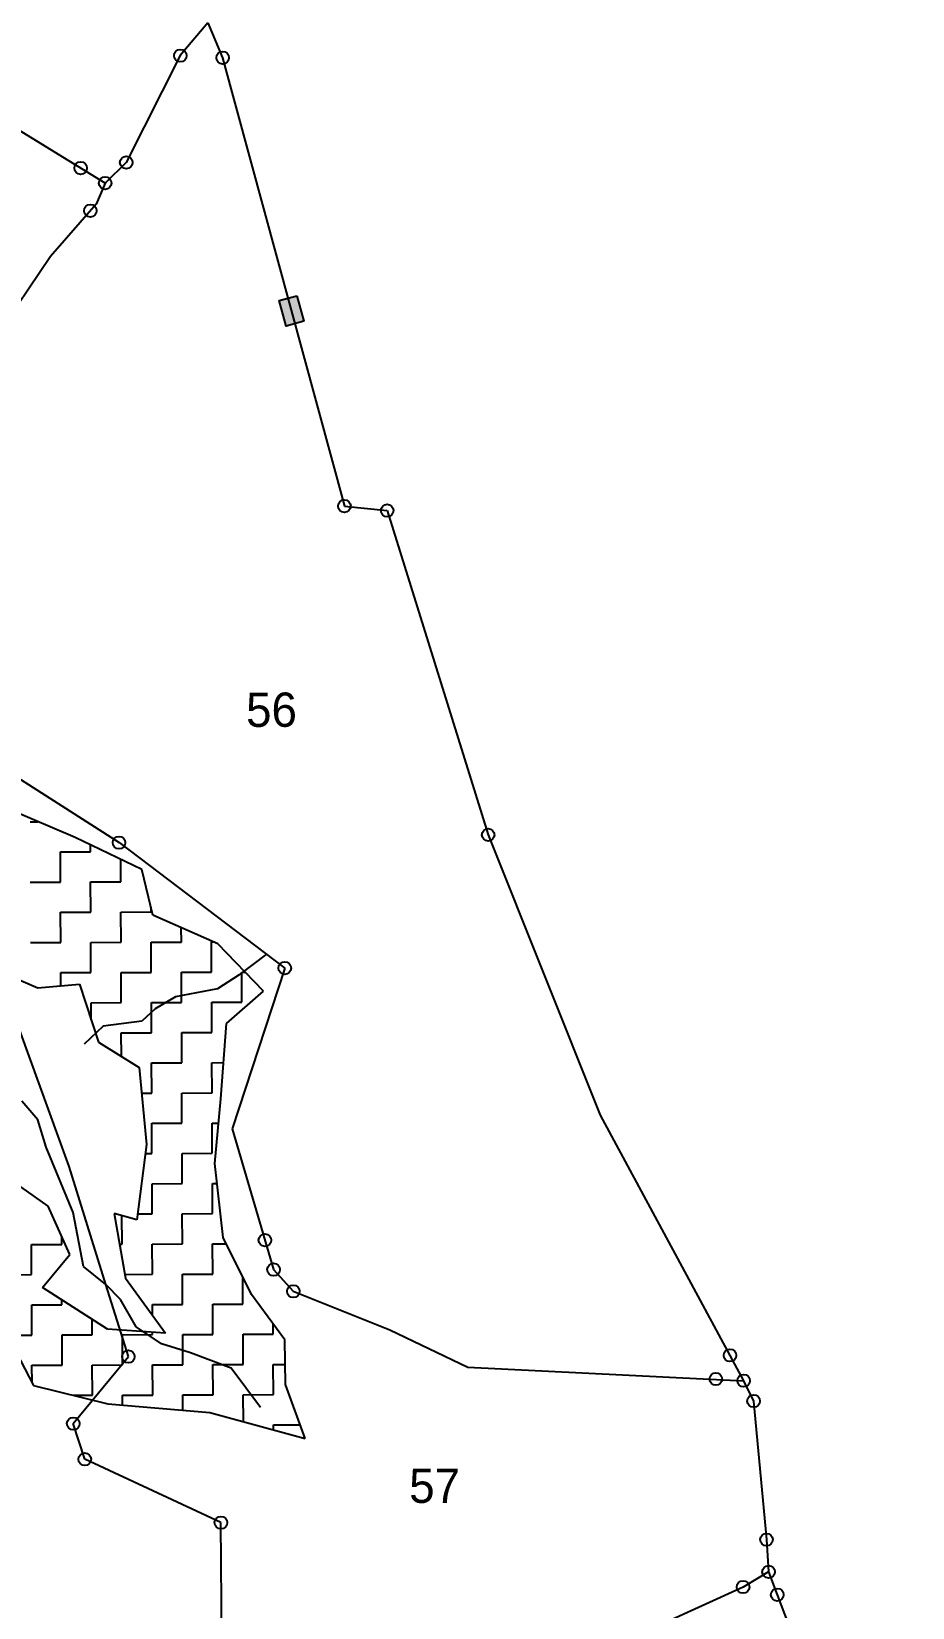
# Model space of a CAD drawing. Header units: metres. Extents: x 324134 to 326337, y 1835718 to 1838966.
# Drawn here: x 325783 to 326266, y 1837438 to 1838300 of the extents above; entities that cross this region are included whole.
import ezdxf

# ---------------------------------------------------------------- set-up
doc = ezdxf.new("R2010")
doc.units = ezdxf.units.M
doc.header["$LTSCALE"] = 0.3
for name, color, linetype in [('LINE_WATER', 4, 'Continuous'), ('POLY_HATCH', 12, 'Continuous'), ('POLY_PARCEL', 6, 'Continuous'), ('POLY_WATER', 4, 'Continuous'), ('SYM_STONE', 1, 'Continuous'), ('TEXT_PARCEL', 7, 'Continuous'), ('V_BOUND_LINE', 7, 'Continuous')]:
    doc.layers.add(name, color=color, linetype=linetype)
doc.styles.add('TEXT_MAP', font='')
doc.styles.get('TEXT_MAP').set_extended_font_data('Kruti Dev 050')

msp = doc.modelspace()

# ---------------------------------------------------------------- hatches: boundary and pattern name
msp.add_hatch(color=256).paths.add_polyline_path([(325922.52, 1838139.27), (325932.18, 1838141.89), (325928.39, 1838155.87), (325918.72, 1838153.24)])

# ---------------------------------------------------------------- linework, layer by layer
msp.add_lwpolyline([(325928.39, 1838155.87), (325932.18, 1838141.89), (325922.52, 1838139.27), (325918.72, 1838153.24)], close=True)
at = {"layer": 'LINE_WATER'}
for p, q in [((325911.8, 1837795.53), (325896.85, 1837784.28)), ((325896.85, 1837784.28), (325885, 1837776.5)), ((325885, 1837776.5), (325861.95, 1837772.15)), ((325850.78, 1837765.62), (325843.49, 1837758.83)), ((325861.95, 1837772.15), (325850.78, 1837765.62)), ((325822.36, 1837756.14), (325812.04, 1837746.3)), ((325843.49, 1837758.83), (325822.36, 1837756.14)), ((325831.89, 1837606.55), (325823.92, 1837614.74)), ((325840.53, 1837591.6), (325831.89, 1837606.55)), ((325854.35, 1837582.26), (325840.53, 1837591.6)), ((325870.15, 1837577.33), (325854.35, 1837582.26)), ((325892.56, 1837569.02), (325870.15, 1837577.33)), ((325908.62, 1837547.51), (325892.56, 1837569.02))]:
    msp.add_line(p, q, dxfattribs=at)
at = {"layer": 'POLY_HATCH'}
for p, q in [((325807.03, 1837859.31), (325771.04, 1837874.65)), ((325843.55, 1837841.87), (325807.03, 1837859.31)), ((325849.67, 1837816.98), (325843.55, 1837841.87)), ((325885.14, 1837801.12), (325849.67, 1837816.98)), ((325910.15, 1837775.25), (325885.14, 1837801.12)), ((325759.01, 1837788.89), (325786.59, 1837777.19)), ((325786.59, 1837777.19), (325809.41, 1837779.1)), ((325809.41, 1837779.1), (325819.75, 1837747.42)), ((325890.01, 1837757.62), (325910.15, 1837775.25)), ((325886.74, 1837716.45), (325890.01, 1837757.62)), ((325819.75, 1837747.42), (325842.09, 1837733.6)), ((325842.09, 1837733.6), (325846.17, 1837691.41)), ((325883.45, 1837681.05), (325886.74, 1837716.45)), ((325846.17, 1837691.41), (325840.8, 1837650.23)), ((325888.05, 1837640.43), (325883.45, 1837681.05)), ((325792.25, 1837657.67), (325769.9, 1837673.58)), ((325804.14, 1837631.23), (325792.25, 1837657.67)), ((325840.8, 1837650.23), (325828.46, 1837653.6)), ((325828.46, 1837653.6), (325834.62, 1837618.23)), ((325903.63, 1837609.29), (325888.05, 1837640.43)), ((325789.25, 1837613.1), (325804.14, 1837631.23)), ((325834.62, 1837618.23), (325856.49, 1837588.16)), ((325824.75, 1837590.41), (325789.25, 1837613.1)), ((325921.82, 1837584.45), (325903.63, 1837609.29)), ((325856.49, 1837588.16), (325824.75, 1837590.41)), ((325922.17, 1837560.07), (325921.82, 1837584.45)), ((325772.3, 1837582.36), (325784.19, 1837559.6)), ((325784.19, 1837559.6), (325824.88, 1837549.51)), ((325933.02, 1837530.48), (325922.17, 1837560.07)), ((325824.88, 1837549.51), (325880.77, 1837544.72)), ((325880.77, 1837544.72), (325933.02, 1837530.48))]:
    msp.add_line(p, q, dxfattribs=at)
at = {"layer": 'POLY_HATCH', "linetype": 'Continuous'}
for p, q in [((325782.37, 1837867.99), (325786.63, 1837868)), ((325798.95, 1837851.52), (325815.47, 1837851.58)), ((325799.01, 1837835), (325798.95, 1837851.52)), ((325815.47, 1837851.58), (325815.46, 1837855.28)), ((325832.05, 1837835.12), (325832.01, 1837847.38)), ((325782.49, 1837834.94), (325799.01, 1837835)), ((325815.53, 1837835.06), (325832.05, 1837835.12)), ((325815.59, 1837818.54), (325815.53, 1837835.06)), ((325799.06, 1837818.48), (325815.59, 1837818.54)), ((325799.12, 1837801.96), (325799.06, 1837818.48)), ((325832.11, 1837818.59), (325848.63, 1837818.65)), ((325832.16, 1837802.07), (325832.11, 1837818.59)), ((325848.63, 1837818.65), (325848.62, 1837821.26)), ((325865.21, 1837802.19), (325865.18, 1837810.05)), ((325782.6, 1837801.9), (325799.12, 1837801.96)), ((325815.64, 1837802.02), (325832.16, 1837802.07)), ((325815.7, 1837785.49), (325815.64, 1837802.02)), ((325848.68, 1837802.13), (325865.21, 1837802.19)), ((325848.74, 1837785.61), (325848.68, 1837802.13)), ((325881.73, 1837802.24), (325882.61, 1837802.25)), ((325881.78, 1837785.72), (325881.73, 1837802.24)), ((325799.18, 1837785.44), (325815.7, 1837785.49)), ((325799.2, 1837778.25), (325799.18, 1837785.44)), ((325832.22, 1837785.55), (325848.74, 1837785.61)), ((325832.28, 1837769.03), (325832.22, 1837785.55)), ((325865.26, 1837785.66), (325881.78, 1837785.72)), ((325865.32, 1837769.14), (325865.26, 1837785.66)), ((325898.3, 1837785.78), (325899.96, 1837785.78)), ((325898.36, 1837769.26), (325898.3, 1837785.78)), ((325815.76, 1837768.97), (325832.28, 1837769.03)), ((325815.79, 1837759.55), (325815.76, 1837768.97)), ((325848.8, 1837769.09), (325865.32, 1837769.14)), ((325848.85, 1837752.57), (325848.8, 1837769.09)), ((325881.84, 1837769.2), (325898.36, 1837769.26)), ((325881.9, 1837752.68), (325881.84, 1837769.2)), ((325832.33, 1837752.51), (325848.85, 1837752.57)), ((325832.38, 1837739.61), (325832.33, 1837752.51)), ((325865.38, 1837752.62), (325881.9, 1837752.68)), ((325865.43, 1837736.1), (325865.38, 1837752.62)), ((325848.91, 1837736.04), (325865.43, 1837736.1)), ((325848.97, 1837719.52), (325848.91, 1837736.04)), ((325881.95, 1837736.16), (325888.31, 1837736.18)), ((325882.01, 1837719.64), (325881.95, 1837736.16)), ((325843.45, 1837719.5), (325848.97, 1837719.52)), ((325865.49, 1837719.58), (325882.01, 1837719.64)), ((325865.55, 1837703.06), (325865.49, 1837719.58)), ((325849.02, 1837703), (325865.55, 1837703.06)), ((325849.08, 1837686.48), (325849.02, 1837703)), ((325882.07, 1837703.12), (325885.5, 1837703.13)), ((325882.12, 1837686.59), (325882.07, 1837703.12)), ((325865.6, 1837686.54), (325882.12, 1837686.59)), ((325865.66, 1837670.02), (325865.6, 1837686.54)), ((325845.53, 1837686.47), (325849.08, 1837686.48)), ((325849.14, 1837669.96), (325865.66, 1837670.02)), ((325849.2, 1837653.44), (325849.14, 1837669.96)), ((325882.18, 1837670.07), (325884.69, 1837670.08)), ((325882.24, 1837653.55), (325882.18, 1837670.07)), ((325832.73, 1837636.86), (325832.68, 1837652.45)), ((325841.22, 1837653.41), (325849.2, 1837653.44)), ((325865.72, 1837653.5), (325882.24, 1837653.55)), ((325865.77, 1837636.97), (325865.72, 1837653.5)), ((325783.17, 1837636.69), (325799.69, 1837636.75)), ((325783.22, 1837620.17), (325783.17, 1837636.69)), ((325799.69, 1837636.75), (325799.67, 1837641.17)), ((325831.38, 1837636.86), (325832.73, 1837636.86)), ((325849.25, 1837636.92), (325865.77, 1837636.97)), ((325849.31, 1837620.4), (325849.25, 1837636.92)), ((325882.29, 1837637.03), (325889.74, 1837637.06)), ((325882.35, 1837620.51), (325882.29, 1837637.03)), ((325766.7, 1837620.11), (325783.22, 1837620.17)), ((325834.25, 1837620.34), (325849.31, 1837620.4)), ((325865.83, 1837620.45), (325882.35, 1837620.51)), ((325865.89, 1837603.93), (325865.83, 1837620.45)), ((325898.93, 1837604.04), (325898.88, 1837618.79)), ((325783.28, 1837603.65), (325799.8, 1837603.7)), ((325783.34, 1837587.13), (325783.28, 1837603.65)), ((325799.8, 1837603.7), (325799.79, 1837606.36)), ((325849.37, 1837603.87), (325865.89, 1837603.93)), ((325849.39, 1837597.93), (325849.37, 1837603.87)), ((325882.41, 1837603.99), (325898.93, 1837604.04)), ((325882.46, 1837587.47), (325882.41, 1837603.99)), ((325816.38, 1837587.24), (325816.35, 1837595.78)), ((325915.51, 1837587.58), (325915.49, 1837593.1)), ((325766.82, 1837587.07), (325783.34, 1837587.13)), ((325799.86, 1837587.18), (325816.38, 1837587.24)), ((325799.92, 1837570.66), (325799.86, 1837587.18)), ((325832.9, 1837587.3), (325849.42, 1837587.35)), ((325832.96, 1837570.78), (325832.9, 1837587.3)), ((325849.42, 1837587.35), (325849.42, 1837588.66)), ((325865.94, 1837587.41), (325882.46, 1837587.47)), ((325866, 1837570.89), (325865.94, 1837587.41)), ((325898.99, 1837587.52), (325915.51, 1837587.58)), ((325899.04, 1837571), (325898.99, 1837587.52)), ((325783.39, 1837570.61), (325799.92, 1837570.66)), ((325783.43, 1837561.05), (325783.39, 1837570.61)), ((325816.44, 1837570.72), (325832.96, 1837570.78)), ((325816.49, 1837554.2), (325816.44, 1837570.72)), ((325849.48, 1837570.83), (325866, 1837570.89)), ((325849.54, 1837554.31), (325849.48, 1837570.83)), ((325882.52, 1837570.95), (325899.04, 1837571)), ((325882.58, 1837554.42), (325882.52, 1837570.95)), ((325915.56, 1837571.06), (325922.01, 1837571.08)), ((325915.62, 1837554.54), (325915.56, 1837571.06)), ((325806.11, 1837554.16), (325816.49, 1837554.2)), ((325833.01, 1837554.25), (325849.54, 1837554.31)), ((325833.03, 1837548.81), (325833.01, 1837554.25)), ((325866.06, 1837554.37), (325882.58, 1837554.42)), ((325866.09, 1837545.98), (325866.06, 1837554.37)), ((325899.1, 1837554.48), (325915.62, 1837554.54)), ((325899.15, 1837539.71), (325899.1, 1837554.48)), ((325915.68, 1837538.02), (325930.24, 1837538.07)), ((325915.69, 1837535.21), (325915.68, 1837538.02))]:
    msp.add_line(p, q, dxfattribs=at)
at = {"layer": 'POLY_PARCEL'}
for p, q in [((325879.75, 1838305.3), (325864.62, 1838287.25)), ((325864.62, 1838287.25), (325835.04, 1838228.77)), ((325823.47, 1838217.52), (325739.1, 1838269.14)), ((325835.04, 1838228.77), (325823.47, 1838217.52)), ((325823.47, 1838217.52), (325818.5, 1838205.96)), ((325818.5, 1838205.96), (325793.56, 1838177.36)), ((325793.56, 1838177.36), (325651.34, 1837967.1)), ((325756.95, 1837904.04), (325831.06, 1837856.58)), ((325831.06, 1837856.58), (325921.84, 1837787.94)), ((325921.84, 1837787.94), (325893.03, 1837699.98)), ((325893.03, 1837699.98), (325915.71, 1837622.96)), ((325915.71, 1837622.96), (325926.52, 1837611.06)), ((325836.18, 1837575.35), (325823.92, 1837614.74)), ((325926.52, 1837611.06), (325979.29, 1837590.01)), ((325979.29, 1837590.01), (326022.01, 1837569.49)), ((325805.99, 1837538.63), (325836.18, 1837575.35)), ((326022.01, 1837569.49), (326173.11, 1837562.15)), ((325812.32, 1837519.16), (325805.99, 1837538.63)), ((325886.86, 1837484.46), (325812.32, 1837519.16)), ((325887.73, 1837355.12), (325886.86, 1837484.46)), ((326186.78, 1837457.56), (326172.8, 1837449.22)), ((326172.8, 1837449.22), (326011.56, 1837375.89))]:
    msp.add_line(p, q, dxfattribs=at)
at = {"layer": 'POLY_WATER'}
for p, q in [((325803.8, 1837679.39), (325776.54, 1837754.33)), ((325786.53, 1837704.89), (325777.9, 1837715.04)), ((325791.18, 1837689.93), (325786.53, 1837704.89)), ((325805.95, 1837654.18), (325791.18, 1837689.93)), ((325823.92, 1837614.74), (325803.8, 1837679.39)), ((325811.65, 1837624.65), (325805.95, 1837654.18)), ((325823.92, 1837614.74), (325811.65, 1837624.65))]:
    msp.add_line(p, q, dxfattribs=at)
at = {"layer": 'SYM_STONE'}
for centre in [(325864.62, 1838287.25), (325887.8, 1838286.11), (325835.04, 1838228.77), (325810.06, 1838225.73), (325823.47, 1838217.52), (325815.38, 1838202.37), (325954.49, 1838040.74), (325977.89, 1838038.3), (325831.06, 1837856.58), (326033.19, 1837860.85), (325921.84, 1837787.94), (325910.97, 1837639.04), (325915.71, 1837622.96), (325926.52, 1837611.06), (325836.18, 1837575.35), (326165.62, 1837576.01), (326157.88, 1837563.07), (326173.11, 1837562.15), (326178.55, 1837551.02), (325805.99, 1837538.63), (325812.32, 1837519.16), (325886.86, 1837484.46), (326185.64, 1837475.17), (326186.78, 1837457.56), (326172.8, 1837449.22), (326191.51, 1837444.99)]:
    msp.add_circle(centre, 3.44, dxfattribs=at)
at = {"layer": 'V_BOUND_LINE'}
for p, q in [((325879.75, 1838305.3), (325887.8, 1838286.11)), ((325887.8, 1838286.11), (325954.49, 1838040.74)), ((325954.49, 1838040.74), (325977.89, 1838038.3)), ((325977.89, 1838038.3), (326033.19, 1837860.85)), ((326033.19, 1837860.85), (326094.53, 1837707.52)), ((326094.53, 1837707.52), (326173.11, 1837562.15)), ((326173.11, 1837562.15), (326178.55, 1837551.02)), ((326178.55, 1837551.02), (326185.64, 1837475.17)), ((326185.64, 1837475.17), (326186.78, 1837457.56)), ((326186.78, 1837457.56), (326191.51, 1837444.99)), ((326191.51, 1837444.99), (326265.58, 1837250.34))]:
    msp.add_line(p, q, dxfattribs=at)

# ---------------------------------------------------------------- texts
at = {"layer": 'TEXT_PARCEL', "style": 'TEXT_MAP'}
for s, p in [('56', (325900.66, 1837919.9)), ('57', (325989.98, 1837495.23))]:
    msp.add_text(s, height=18.733, rotation=0.19688, dxfattribs=at).set_placement(p)

doc.saveas('drawing.dxf')
